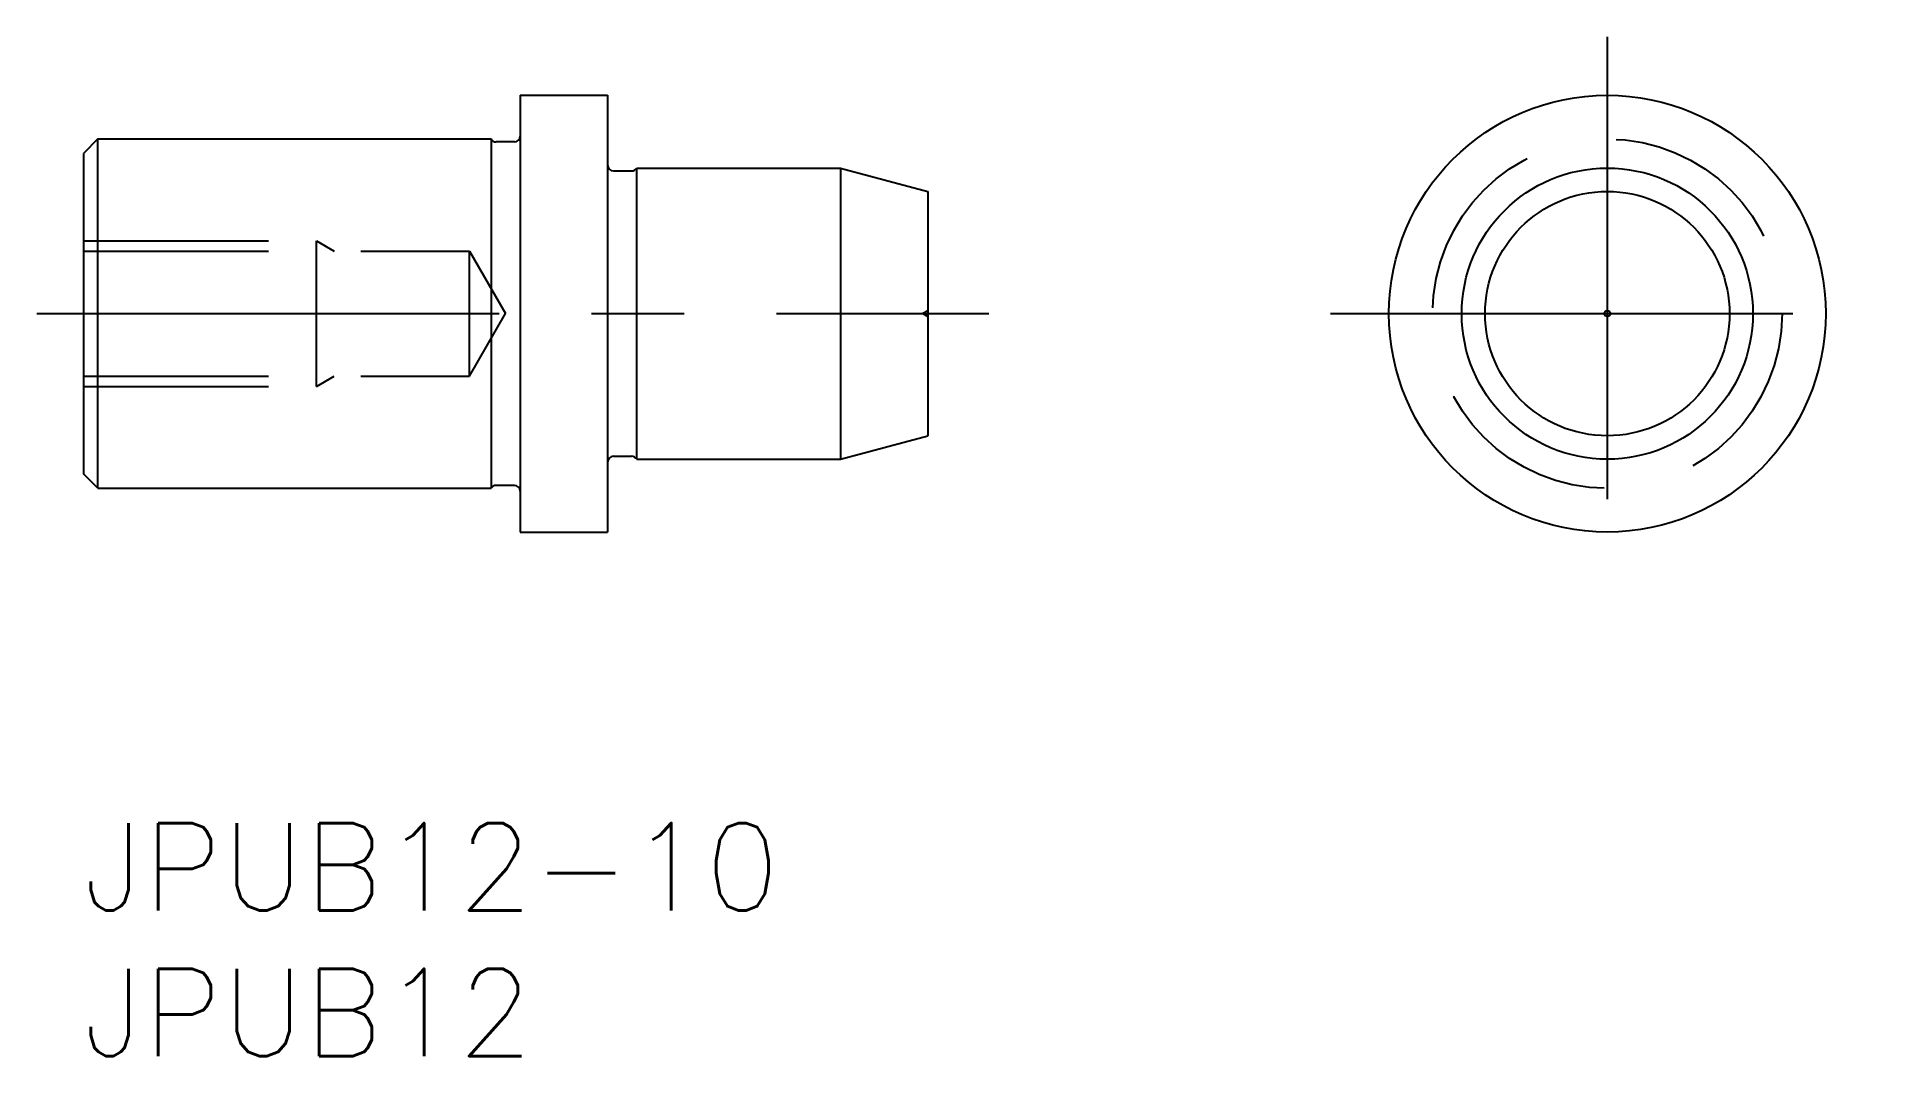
# Model space of a CAD drawing. Extents: x -1.6 to 61.8, y -8 to 27.
import ezdxf

# ---------------------------------------------------------------- set-up
doc = ezdxf.new("R2010")
doc.units = 0
doc.header["$LTSCALE"] = 0.5
doc.linetypes.add('CENTER', pattern=[50.8, 31.75, -6.35, 6.35, -6.35])
doc.linetypes.add('DASHED', pattern=[19.05, 12.7, -6.35])
for name, color, linetype in [('MSM_CENTER', 1, 'CENTER'), ('MSM_CONTINUOUS', 7, 'CONTINUOUS'), ('MSM_DASHED', 4, 'DASHED'), ('MSM_PART_NUMBER', 7, 'CONTINUOUS')]:
    doc.layers.add(name, color=color, linetype=linetype)
doc.styles.get("Standard").update_dxf_attribs({"font": 'txt.shx', "height": 1.5, "bigfont": 'bigfont.shx'})

# ---------------------------------------------------------------- blocks, each defined once
blk = doc.blocks.new('*U10')
at = {"layer": 'MSM_PART_NUMBER'}
blk.add_text('JPUB12-10', height=3, dxfattribs=at).set_placement((0, -3))
blk = doc.blocks.new('*U11')
at = {"layer": 'MSM_PART_NUMBER'}
blk.add_text('JPUB12', height=3, dxfattribs=at).set_placement((0, -8))

msp = doc.modelspace()

# ---------------------------------------------------------------- linework, layer by layer
at = {"layer": 'MSM_CENTER'}
for p, q in [((52.334, 27.004), (52.334, 7.996)), ((-1.597, 17.5), (31.097, 17.5)), ((42.83, 17.5), (61.838, 17.5))]:
    msp.add_line(p, q, dxfattribs=at)
at = {"layer": 'MSM_CONTINUOUS'}
for p, q in [((15, 25), (15, 10)), ((15, 25), (18, 25)), ((18, 25), (18, 10)), ((0.5, 23.5), (0, 23)), ((0.5, 11.5), (0.5, 23.5)), ((0.5, 23.5), (14, 23.5)), ((14, 23.5), (14, 11.5)), ((0, 23), (0, 12)), ((14.8, 23.4), (14.173, 23.4)), ((18.2, 22.4), (18.827, 22.4)), ((19, 22.5), (26, 22.5)), ((19, 12.5), (19, 22.5)), ((26, 22.5), (26, 12.5)), ((26, 22.5), (29, 21.696)), ((29, 21.696), (29, 13.304)), ((26, 12.5), (29, 13.304)), ((18.2, 12.6), (18.827, 12.6)), ((19, 12.5), (26, 12.5)), ((0.5, 11.5), (0, 12)), ((0.5, 11.5), (14, 11.5)), ((14.8, 11.6), (14.173, 11.6)), ((15, 10), (18, 10))]:
    msp.add_line(p, q, dxfattribs=at)
for radius in [7.5, 5, 4.196, 0.1]:
    msp.add_circle((52.334, 17.5), radius, dxfattribs=at)
for centre, start, end in [((14.173, 23.6), 210.00003, 270), ((14.8, 23.6), 270, 0), ((18.2, 22.6), 180, 270), ((18.827, 22.6), 270, 329.99997), ((18.2, 12.4), 90, 180), ((18.827, 12.4), 30.00003, 90), ((14.173, 11.4), 90, 149.99997), ((14.8, 11.4), 0, 90)]:
    msp.add_arc(centre, 0.2, start, end, dxfattribs=at)
at = {"layer": 'MSM_DASHED'}
for p, q in [((0, 20), (8, 20)), ((8, 15), (8, 20)), ((8, 20), (8.606, 19.65)), ((0, 19.65), (13.259, 19.65)), ((13.259, 15.35), (13.259, 19.65)), ((13.259, 19.65), (14.5, 17.5)), ((13.259, 15.35), (14.5, 17.5)), ((29, 17.6), (28.827, 17.5)), ((28.827, 17.5), (29, 17.4)), ((0, 15.35), (13.259, 15.35)), ((8, 15), (8.606, 15.35)), ((0, 15), (8, 15))]:
    msp.add_line(p, q, dxfattribs=at)
msp.add_circle((52.334, 17.5), 6, dxfattribs=at)

# ---------------------------------------------------------------- block references
at = {"layer": 'MSM_CONTINUOUS'}
for name in ['*U10', '*U11']:
    msp.add_blockref(name, (0, 0), dxfattribs=at)

doc.saveas('drawing.dxf')
